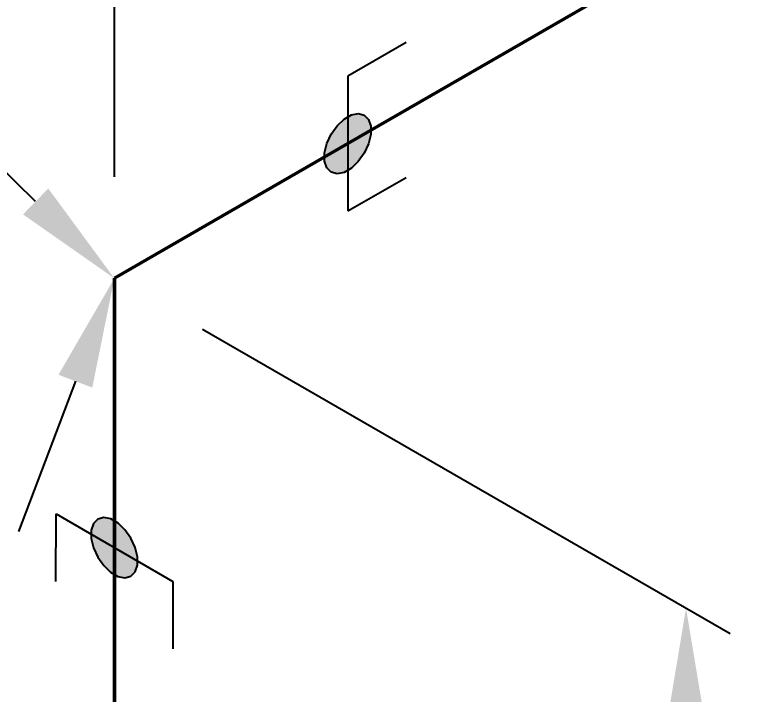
# Model space of a CAD drawing. Header units: millimetres. Extents: x 0 to 594, y 0 to 420.
# Drawn here: x 213.91 to 230.58, y 114.19 to 129.64 of the extents above; entities that cross this region are included whole.
import ezdxf
from ezdxf import colors
from ezdxf.entities.mleader import LeaderData, LeaderLine
from ezdxf.math import Vec2, Vec3

# ---------------------------------------------------------------- set-up
doc = ezdxf.new("R2010")
doc.units = ezdxf.units.MM
doc.header["$LTSCALE"] = 0.25
for name, color, linetype in [('용접', 1, 'Continuous'), ('주석', 7, 'Continuous'), ('치수', 1, 'Continuous')]:
    doc.layers.add(name, color=color, linetype=linetype)
doc.layers.add('파이프 작은 보어', color=30, linetype='Continuous', lineweight=50)
doc.styles.add('AdskIsoMetric', font='arial.ttf', dxfattribs={"width": 0.8, "height": 2.5})
doc.styles.add('AdskIsoMetric30', font='arial.ttf', dxfattribs={"width": 0.8, "oblique": 30, "height": 2.5})
doc.styles.get("Standard").update_dxf_attribs({"font": 'arial.ttf'})
doc.dimstyles.new('AdskIsoMetric', dxfattribs={"dimtxt": 2.5, "dimasz": 2.5, "dimexe": 1, "dimexo": 2, "dimgap": 0.8, "dimtad": 1, "dimdec": 0, "dimrnd": 1, "dimzin": 0, "dimdsep": 46, "dimtxsty": 'AdskIsoMetric', "dimcen": 0, "dimclrt": 7, "dimadec": 0, "dimazin": 0, "dimtfac": 1, "dimtdec": 0, "dimtmove": 1, "dimatfit": 3, "dimfxl": 0, "dimfrac": 2, "dimtolj": 1, "dimtzin": 0, "dimarcsym": 0})

# ---------------------------------------------------------------- blocks, each defined once
blk = doc.blocks.new('*D54')
at = {"layer": 'Defpoints', "color": 0}
for p in [(216.178, 123.644), (216.178, 107.196), (229.168, 99.696)]:
    blk.add_point(p, dxfattribs=at)
at = {"layer": '치수', "color": 0, "lineweight": -2}
for p, q in [((218.178, 122.489), (230.168, 115.566)), ((229.168, 113.644), (229.168, 102.196)), ((218.178, 106.041), (230.168, 99.118))]:
    blk.add_line(p, q, dxfattribs=at)
at = {"layer": '치수', "color": 0}
for points in [[(228.751, 113.644), (229.585, 113.644), (229.168, 116.144)], [(228.751, 102.196), (229.585, 102.196), (229.168, 99.696)]]:
    blk.add_solid(points, dxfattribs=at)
at = {"layer": '치수', "color": 7, "insert": (226.902, 109.228), "char_height": 2.5, "attachment_point": 5, "rotation": 90, "style": 'AdskIsoMetric30'}
blk.add_mtext('\\A1;5356', dxfattribs=at)
blk = doc.blocks.new('*D55')
at = {"layer": 'Defpoints', "color": 0}
for p in [(216.178, 138.644), (238.042, 136.267), (216.178, 123.644)]:
    blk.add_point(p, dxfattribs=at)
at = {"layer": '치수', "color": 0, "lineweight": -2}
for p, q in [((238.042, 138.577), (238.042, 152.422)), ((235.877, 150.017), (218.343, 139.894)), ((216.178, 125.953), (216.178, 139.799))]:
    blk.add_line(p, q, dxfattribs=at)
at = {"layer": '치수', "color": 0}
for points in [[(235.668, 150.378), (236.085, 149.656), (238.042, 151.267)], [(218.134, 140.255), (218.551, 139.533), (216.178, 138.644)]]:
    blk.add_solid(points, dxfattribs=at)
at = {"layer": '치수', "color": 7, "insert": (227.77, 147.954), "char_height": 2.5, "attachment_point": 5, "rotation": 30, "style": 'AdskIsoMetric30'}
blk.add_mtext('\\A1;5854', dxfattribs=at)
blk = doc.blocks.new('엘보우-1-Iso2DSkew90')
at = {"color": 0, "linetype": 'ByBlock', "lineweight": -2, "extrusion": (0.707107, -0.408248, 0.57735)}
for p, q in [((5.303, 3.062), (0, 0)), ((0, 0), (0, -6.124)), ((0, 0), (0, 0))]:
    blk.add_line(p, q, dxfattribs=at)
blk = doc.blocks.new('SocketWeld-1-IsoLeft')
blk.add_hatch(color=256).paths.add_polyline_path([(-0.0294, -0.0234), (-0.0291, -0.0234), (-0.0288, -0.0235), (-0.0285, -0.0236), (-0.0283, -0.0237), (-0.028, -0.0238), (-0.0277, -0.0239), (-0.0274, -0.0239), (-0.0271, -0.024), (-0.0268, -0.0241), (-0.0265, -0.0242), (-0.0263, -0.0243), (-0.026, -0.0244), (-0.0257, -0.0244), (-0.0254, -0.0245), (-0.0251, -0.0246), (-0.0248, -0.0247), (-0.0246, -0.0248), (-0.0243, -0.0249), (-0.024, -0.0249), (-0.0237, -0.025), (-0.0234, -0.0251), (-0.0231, -0.0252), (-0.0228, -0.0253), (-0.0226, -0.0254), (-0.0223, -0.0254), (-0.022, -0.0255), (-0.0217, -0.0256), (-0.0214, -0.0257), (-0.0211, -0.0258), (-0.0209, -0.0259), (-0.0206, -0.0259), (-0.0203, -0.026), (-0.02, -0.0261), (-0.0197, -0.0262), (-0.0194, -0.0263), (-0.0191, -0.0264), (-0.0189, -0.0265), (-0.0186, -0.0265), (-0.0183, -0.0266), (-0.018, -0.0267), (-0.0177, -0.0268), (-0.0174, -0.0269), (-0.0172, -0.027), (-0.0169, -0.027), (-0.0166, -0.0271), (-0.0163, -0.0272), (-0.016, -0.0273), (-0.0157, -0.0274), (-0.0155, -0.0275), (-0.0155, -0.0275), (-0.0151, -0.0275), (-0.0148, -0.0275), (-0.0145, -0.0275), (-0.0142, -0.0276), (-0.0139, -0.0276), (-0.0136, -0.0276), (-0.0132, -0.0277), (-0.0129, -0.0277), (-0.0126, -0.0277), (-0.0123, -0.0277), (-0.012, -0.0278), (-0.0117, -0.0278), (-0.0114, -0.0278), (-0.011, -0.0279), (-0.0107, -0.0279), (-0.0104, -0.0279), (-0.0101, -0.0279), (-0.0098, -0.028), (-0.0095, -0.028), (-0.0091, -0.028), (-0.0088, -0.0281), (-0.0085, -0.0281), (-0.0082, -0.0281), (-0.0079, -0.0281), (-0.0076, -0.0282), (-0.0073, -0.0282), (-0.0069, -0.0282), (-0.0066, -0.0283), (-0.0063, -0.0283), (-0.006, -0.0283), (-0.0057, -0.0283), (-0.0054, -0.0284), (-0.005, -0.0284), (-0.0047, -0.0284), (-0.0044, -0.0285), (-0.0041, -0.0285), (-0.0038, -0.0285), (-0.0035, -0.0286), (-0.0032, -0.0286), (-0.0028, -0.0286), (-0.0025, -0.0286), (-0.0022, -0.0287), (-0.0019, -0.0287), (-0.0016, -0.0287), (-0.0013, -0.0288), (-0.0009, -0.0288), (-0.0006, -0.0288), (-0.0003, -0.0288), (0, -0.0289), (0, -0.0289), (0.0003, -0.0288), (0.0006, -0.0288), (0.0009, -0.0288), (0.0013, -0.0288), (0.0016, -0.0287), (0.0019, -0.0287), (0.0022, -0.0287), (0.0025, -0.0286), (0.0028, -0.0286), (0.0032, -0.0286), (0.0035, -0.0286), (0.0038, -0.0285), (0.0041, -0.0285), (0.0044, -0.0285), (0.0047, -0.0284), (0.005, -0.0284), (0.0054, -0.0284), (0.0057, -0.0283), (0.006, -0.0283), (0.0063, -0.0283), (0.0066, -0.0283), (0.0069, -0.0282), (0.0073, -0.0282), (0.0076, -0.0282), (0.0079, -0.0281), (0.0082, -0.0281), (0.0085, -0.0281), (0.0088, -0.0281), (0.0091, -0.028), (0.0095, -0.028), (0.0098, -0.028), (0.0101, -0.0279), (0.0104, -0.0279), (0.0107, -0.0279), (0.011, -0.0279), (0.0114, -0.0278), (0.0117, -0.0278), (0.012, -0.0278), (0.0123, -0.0277), (0.0126, -0.0277), (0.0129, -0.0277), (0.0132, -0.0277), (0.0136, -0.0276), (0.0139, -0.0276), (0.0142, -0.0276), (0.0145, -0.0275), (0.0148, -0.0275), (0.0151, -0.0275), (0.0155, -0.0275), (0.0155, -0.0275), (0.0157, -0.0274), (0.016, -0.0273), (0.0163, -0.0272), (0.0166, -0.0271), (0.0169, -0.027), (0.0172, -0.027), (0.0174, -0.0269), (0.0177, -0.0268), (0.018, -0.0267), (0.0183, -0.0266), (0.0186, -0.0265), (0.0189, -0.0265), (0.0191, -0.0264), (0.0194, -0.0263), (0.0197, -0.0262), (0.02, -0.0261), (0.0203, -0.026), (0.0206, -0.0259), (0.0209, -0.0259), (0.0211, -0.0258), (0.0214, -0.0257), (0.0217, -0.0256), (0.022, -0.0255), (0.0223, -0.0254), (0.0226, -0.0254), (0.0228, -0.0253), (0.0231, -0.0252), (0.0234, -0.0251), (0.0237, -0.025), (0.024, -0.0249), (0.0243, -0.0249), (0.0246, -0.0248), (0.0248, -0.0247), (0.0251, -0.0246), (0.0254, -0.0245), (0.0257, -0.0244), (0.026, -0.0244), (0.0263, -0.0243), (0.0265, -0.0242), (0.0268, -0.0241), (0.0271, -0.024), (0.0274, -0.0239), (0.0277, -0.0239), (0.028, -0.0238), (0.0283, -0.0237), (0.0285, -0.0236), (0.0288, -0.0235), (0.0291, -0.0234), (0.0294, -0.0234), (0.0294, -0.0234), (0.0296, -0.0232), (0.0298, -0.0231), (0.0301, -0.023), (0.0303, -0.0228), (0.0305, -0.0227), (0.0307, -0.0226), (0.031, -0.0224), (0.0312, -0.0223), (0.0314, -0.0222), (0.0316, -0.0221), (0.0319, -0.0219), (0.0321, -0.0218), (0.0323, -0.0217), (0.0325, -0.0215), (0.0328, -0.0214), (0.033, -0.0213), (0.0332, -0.0211), (0.0335, -0.021), (0.0337, -0.0209), (0.0339, -0.0207), (0.0341, -0.0206), (0.0344, -0.0205), (0.0346, -0.0204), (0.0348, -0.0202), (0.035, -0.0201), (0.0353, -0.02), (0.0355, -0.0198), (0.0357, -0.0197), (0.0359, -0.0196), (0.0362, -0.0194), (0.0364, -0.0193), (0.0366, -0.0192), (0.0368, -0.0191), (0.0371, -0.0189), (0.0373, -0.0188), (0.0375, -0.0187), (0.0377, -0.0185), (0.038, -0.0184), (0.0382, -0.0183), (0.0384, -0.0181), (0.0386, -0.018), (0.0389, -0.0179), (0.0391, -0.0177), (0.0393, -0.0176), (0.0395, -0.0175), (0.0398, -0.0174), (0.04, -0.0172), (0.0402, -0.0171), (0.0405, -0.017), (0.0405, -0.017), (0.0406, -0.0168), (0.0407, -0.0166), (0.0409, -0.0165), (0.041, -0.0163), (0.0412, -0.0161), (0.0413, -0.016), (0.0415, -0.0158), (0.0416, -0.0157), (0.0418, -0.0155), (0.0419, -0.0153), (0.042, -0.0152), (0.0422, -0.015), (0.0423, -0.0148), (0.0425, -0.0147), (0.0426, -0.0145), (0.0428, -0.0143), (0.0429, -0.0142), (0.0431, -0.014), (0.0432, -0.0138), (0.0433, -0.0137), (0.0435, -0.0135), (0.0436, -0.0134), (0.0438, -0.0132), (0.0439, -0.013), (0.0441, -0.0129), (0.0442, -0.0127), (0.0444, -0.0125), (0.0445, -0.0124), (0.0447, -0.0122), (0.0448, -0.012), (0.0449, -0.0119), (0.0451, -0.0117), (0.0452, -0.0115), (0.0454, -0.0114), (0.0455, -0.0112), (0.0457, -0.0111), (0.0458, -0.0109), (0.046, -0.0107), (0.0461, -0.0106), (0.0462, -0.0104), (0.0464, -0.0102), (0.0465, -0.0101), (0.0467, -0.0099), (0.0468, -0.0097), (0.047, -0.0096), (0.0471, -0.0094), (0.0473, -0.0092), (0.0474, -0.0091), (0.0476, -0.0089), (0.0476, -0.0089), (0.0476, -0.0087), (0.0477, -0.0086), (0.0477, -0.0084), (0.0478, -0.0082), (0.0478, -0.008), (0.0479, -0.0078), (0.0479, -0.0076), (0.048, -0.0075), (0.048, -0.0073), (0.0481, -0.0071), (0.0481, -0.0069), (0.0482, -0.0067), (0.0482, -0.0066), (0.0483, -0.0064), (0.0483, -0.0062), (0.0484, -0.006), (0.0484, -0.0058), (0.0485, -0.0056), (0.0485, -0.0055), (0.0486, -0.0053), (0.0486, -0.0051), (0.0487, -0.0049), (0.0487, -0.0047), (0.0488, -0.0046), (0.0488, -0.0044), (0.0489, -0.0042), (0.0489, -0.004), (0.049, -0.0038), (0.049, -0.0036), (0.0491, -0.0035), (0.0491, -0.0033), (0.0492, -0.0031), (0.0492, -0.0029), (0.0493, -0.0027), (0.0493, -0.0025), (0.0494, -0.0024), (0.0494, -0.0022), (0.0495, -0.002), (0.0495, -0.0018), (0.0496, -0.0016), (0.0496, -0.0015), (0.0497, -0.0013), (0.0497, -0.0011), (0.0498, -0.0009), (0.0498, -0.0007), (0.0499, -0.0005), (0.0499, -0.0004), (0.05, -0.0002), (0.05, 0), (0.05, 0), (0.05, 0.0002), (0.0499, 0.0004), (0.0499, 0.0005), (0.0498, 0.0007), (0.0498, 0.0009), (0.0497, 0.0011), (0.0497, 0.0013), (0.0496, 0.0015), (0.0496, 0.0016), (0.0495, 0.0018), (0.0495, 0.002), (0.0494, 0.0022), (0.0494, 0.0024), (0.0493, 0.0025), (0.0493, 0.0027), (0.0492, 0.0029), (0.0492, 0.0031), (0.0491, 0.0033), (0.0491, 0.0035), (0.049, 0.0036), (0.049, 0.0038), (0.0489, 0.004), (0.0489, 0.0042), (0.0488, 0.0044), (0.0488, 0.0046), (0.0487, 0.0047), (0.0487, 0.0049), (0.0486, 0.0051), (0.0486, 0.0053), (0.0485, 0.0055), (0.0485, 0.0056), (0.0484, 0.0058), (0.0484, 0.006), (0.0483, 0.0062), (0.0483, 0.0064), (0.0482, 0.0066), (0.0482, 0.0067), (0.0481, 0.0069), (0.0481, 0.0071), (0.048, 0.0073), (0.048, 0.0075), (0.0479, 0.0076), (0.0479, 0.0078), (0.0478, 0.008), (0.0478, 0.0082), (0.0477, 0.0084), (0.0477, 0.0086), (0.0476, 0.0087), (0.0476, 0.0089), (0.0476, 0.0089), (0.0474, 0.0091), (0.0473, 0.0092), (0.0471, 0.0094), (0.047, 0.0096), (0.0468, 0.0097), (0.0467, 0.0099), (0.0465, 0.0101), (0.0464, 0.0102), (0.0462, 0.0104), (0.0461, 0.0106), (0.046, 0.0107), (0.0458, 0.0109), (0.0457, 0.0111), (0.0455, 0.0112), (0.0454, 0.0114), (0.0452, 0.0115), (0.0451, 0.0117), (0.0449, 0.0119), (0.0448, 0.012), (0.0447, 0.0122), (0.0445, 0.0124), (0.0444, 0.0125), (0.0442, 0.0127), (0.0441, 0.0129), (0.0439, 0.013), (0.0438, 0.0132), (0.0436, 0.0134), (0.0435, 0.0135), (0.0433, 0.0137), (0.0432, 0.0138), (0.0431, 0.014), (0.0429, 0.0142), (0.0428, 0.0143), (0.0426, 0.0145), (0.0425, 0.0147), (0.0423, 0.0148), (0.0422, 0.015), (0.042, 0.0152), (0.0419, 0.0153), (0.0418, 0.0155), (0.0416, 0.0157), (0.0415, 0.0158), (0.0413, 0.016), (0.0412, 0.0161), (0.041, 0.0163), (0.0409, 0.0165), (0.0407, 0.0166), (0.0406, 0.0168), (0.0405, 0.017), (0.0405, 0.017), (0.0402, 0.0171), (0.04, 0.0172), (0.0398, 0.0174), (0.0395, 0.0175), (0.0393, 0.0176), (0.0391, 0.0177), (0.0389, 0.0179), (0.0386, 0.018), (0.0384, 0.0181), (0.0382, 0.0183), (0.038, 0.0184), (0.0377, 0.0185), (0.0375, 0.0187), (0.0373, 0.0188), (0.0371, 0.0189), (0.0368, 0.0191), (0.0366, 0.0192), (0.0364, 0.0193), (0.0362, 0.0194), (0.0359, 0.0196), (0.0357, 0.0197), (0.0355, 0.0198), (0.0353, 0.02), (0.035, 0.0201), (0.0348, 0.0202), (0.0346, 0.0204), (0.0344, 0.0205), (0.0341, 0.0206), (0.0339, 0.0207), (0.0337, 0.0209), (0.0335, 0.021), (0.0332, 0.0211), (0.033, 0.0213), (0.0328, 0.0214), (0.0325, 0.0215), (0.0323, 0.0217), (0.0321, 0.0218), (0.0319, 0.0219), (0.0316, 0.0221), (0.0314, 0.0222), (0.0312, 0.0223), (0.031, 0.0224), (0.0307, 0.0226), (0.0305, 0.0227), (0.0303, 0.0228), (0.0301, 0.023), (0.0298, 0.0231), (0.0296, 0.0232), (0.0294, 0.0234), (0.0294, 0.0234), (0.0291, 0.0234), (0.0288, 0.0235), (0.0285, 0.0236), (0.0283, 0.0237), (0.028, 0.0238), (0.0277, 0.0239), (0.0274, 0.0239), (0.0271, 0.024), (0.0268, 0.0241), (0.0265, 0.0242), (0.0263, 0.0243), (0.026, 0.0244), (0.0257, 0.0244), (0.0254, 0.0245), (0.0251, 0.0246), (0.0248, 0.0247), (0.0246, 0.0248), (0.0243, 0.0249), (0.024, 0.0249), (0.0237, 0.025), (0.0234, 0.0251), (0.0231, 0.0252), (0.0228, 0.0253), (0.0226, 0.0254), (0.0223, 0.0254), (0.022, 0.0255), (0.0217, 0.0256), (0.0214, 0.0257), (0.0211, 0.0258), (0.0209, 0.0259), (0.0206, 0.0259), (0.0203, 0.026), (0.02, 0.0261), (0.0197, 0.0262), (0.0194, 0.0263), (0.0191, 0.0264), (0.0189, 0.0265), (0.0186, 0.0265), (0.0183, 0.0266), (0.018, 0.0267), (0.0177, 0.0268), (0.0174, 0.0269), (0.0172, 0.027), (0.0169, 0.027), (0.0166, 0.0271), (0.0163, 0.0272), (0.016, 0.0273), (0.0157, 0.0274), (0.0155, 0.0275), (0.0155, 0.0275), (0.0151, 0.0275), (0.0148, 0.0275), (0.0145, 0.0275), (0.0142, 0.0276), (0.0139, 0.0276), (0.0136, 0.0276), (0.0132, 0.0277), (0.0129, 0.0277), (0.0126, 0.0277), (0.0123, 0.0277), (0.012, 0.0278), (0.0117, 0.0278), (0.0114, 0.0278), (0.011, 0.0279), (0.0107, 0.0279), (0.0104, 0.0279), (0.0101, 0.0279), (0.0098, 0.028), (0.0095, 0.028), (0.0091, 0.028), (0.0088, 0.0281), (0.0085, 0.0281), (0.0082, 0.0281), (0.0079, 0.0281), (0.0076, 0.0282), (0.0073, 0.0282), (0.0069, 0.0282), (0.0066, 0.0283), (0.0063, 0.0283), (0.006, 0.0283), (0.0057, 0.0283), (0.0054, 0.0284), (0.005, 0.0284), (0.0047, 0.0284), (0.0044, 0.0285), (0.0041, 0.0285), (0.0038, 0.0285), (0.0035, 0.0286), (0.0032, 0.0286), (0.0028, 0.0286), (0.0025, 0.0286), (0.0022, 0.0287), (0.0019, 0.0287), (0.0016, 0.0287), (0.0013, 0.0288), (0.0009, 0.0288), (0.0006, 0.0288), (0.0003, 0.0288), (0, 0.0289), (0, 0.0289), (-0.0003, 0.0288), (-0.0006, 0.0288), (-0.0009, 0.0288), (-0.0013, 0.0288), (-0.0016, 0.0287), (-0.0019, 0.0287), (-0.0022, 0.0287), (-0.0025, 0.0286), (-0.0028, 0.0286), (-0.0032, 0.0286), (-0.0035, 0.0286), (-0.0038, 0.0285), (-0.0041, 0.0285), (-0.0044, 0.0285), (-0.0047, 0.0284), (-0.005, 0.0284), (-0.0054, 0.0284), (-0.0057, 0.0283), (-0.006, 0.0283), (-0.0063, 0.0283), (-0.0066, 0.0283), (-0.0069, 0.0282), (-0.0073, 0.0282), (-0.0076, 0.0282), (-0.0079, 0.0281), (-0.0082, 0.0281), (-0.0085, 0.0281), (-0.0088, 0.0281), (-0.0091, 0.028), (-0.0095, 0.028), (-0.0098, 0.028), (-0.0101, 0.0279), (-0.0104, 0.0279), (-0.0107, 0.0279), (-0.011, 0.0279), (-0.0114, 0.0278), (-0.0117, 0.0278), (-0.012, 0.0278), (-0.0123, 0.0277), (-0.0126, 0.0277), (-0.0129, 0.0277), (-0.0132, 0.0277), (-0.0136, 0.0276), (-0.0139, 0.0276), (-0.0142, 0.0276), (-0.0145, 0.0275), (-0.0148, 0.0275), (-0.0151, 0.0275), (-0.0155, 0.0275), (-0.0155, 0.0275), (-0.0157, 0.0274), (-0.016, 0.0273), (-0.0163, 0.0272), (-0.0166, 0.0271), (-0.0169, 0.027), (-0.0172, 0.027), (-0.0174, 0.0269), (-0.0177, 0.0268), (-0.018, 0.0267), (-0.0183, 0.0266), (-0.0186, 0.0265), (-0.0189, 0.0265), (-0.0191, 0.0264), (-0.0194, 0.0263), (-0.0197, 0.0262), (-0.02, 0.0261), (-0.0203, 0.026), (-0.0206, 0.0259), (-0.0209, 0.0259), (-0.0211, 0.0258), (-0.0214, 0.0257), (-0.0217, 0.0256), (-0.022, 0.0255), (-0.0223, 0.0254), (-0.0226, 0.0254), (-0.0228, 0.0253), (-0.0231, 0.0252), (-0.0234, 0.0251), (-0.0237, 0.025), (-0.024, 0.0249), (-0.0243, 0.0249), (-0.0246, 0.0248), (-0.0248, 0.0247), (-0.0251, 0.0246), (-0.0254, 0.0245), (-0.0257, 0.0244), (-0.026, 0.0244), (-0.0263, 0.0243), (-0.0265, 0.0242), (-0.0268, 0.0241), (-0.0271, 0.024), (-0.0274, 0.0239), (-0.0277, 0.0239), (-0.028, 0.0238), (-0.0283, 0.0237), (-0.0285, 0.0236), (-0.0288, 0.0235), (-0.0291, 0.0234), (-0.0294, 0.0234), (-0.0294, 0.0234), (-0.0296, 0.0232), (-0.0298, 0.0231), (-0.0301, 0.023), (-0.0303, 0.0228), (-0.0305, 0.0227), (-0.0307, 0.0226), (-0.031, 0.0224), (-0.0312, 0.0223), (-0.0314, 0.0222), (-0.0316, 0.0221), (-0.0319, 0.0219), (-0.0321, 0.0218), (-0.0323, 0.0217), (-0.0325, 0.0215), (-0.0328, 0.0214), (-0.033, 0.0213), (-0.0332, 0.0211), (-0.0335, 0.021), (-0.0337, 0.0209), (-0.0339, 0.0207), (-0.0341, 0.0206), (-0.0344, 0.0205), (-0.0346, 0.0204), (-0.0348, 0.0202), (-0.035, 0.0201), (-0.0353, 0.02), (-0.0355, 0.0198), (-0.0357, 0.0197), (-0.0359, 0.0196), (-0.0362, 0.0194), (-0.0364, 0.0193), (-0.0366, 0.0192), (-0.0368, 0.0191), (-0.0371, 0.0189), (-0.0373, 0.0188), (-0.0375, 0.0187), (-0.0377, 0.0185), (-0.038, 0.0184), (-0.0382, 0.0183), (-0.0384, 0.0181), (-0.0386, 0.018), (-0.0389, 0.0179), (-0.0391, 0.0177), (-0.0393, 0.0176), (-0.0395, 0.0175), (-0.0398, 0.0174), (-0.04, 0.0172), (-0.0402, 0.0171), (-0.0405, 0.017), (-0.0405, 0.017), (-0.0406, 0.0168), (-0.0407, 0.0166), (-0.0409, 0.0165), (-0.041, 0.0163), (-0.0412, 0.0161), (-0.0413, 0.016), (-0.0415, 0.0158), (-0.0416, 0.0157), (-0.0418, 0.0155), (-0.0419, 0.0153), (-0.042, 0.0152), (-0.0422, 0.015), (-0.0423, 0.0148), (-0.0425, 0.0147), (-0.0426, 0.0145), (-0.0428, 0.0143), (-0.0429, 0.0142), (-0.0431, 0.014), (-0.0432, 0.0138), (-0.0433, 0.0137), (-0.0435, 0.0135), (-0.0436, 0.0134), (-0.0438, 0.0132), (-0.0439, 0.013), (-0.0441, 0.0129), (-0.0442, 0.0127), (-0.0444, 0.0125), (-0.0445, 0.0124), (-0.0447, 0.0122), (-0.0448, 0.012), (-0.0449, 0.0119), (-0.0451, 0.0117), (-0.0452, 0.0115), (-0.0454, 0.0114), (-0.0455, 0.0112), (-0.0457, 0.0111), (-0.0458, 0.0109), (-0.046, 0.0107), (-0.0461, 0.0106), (-0.0462, 0.0104), (-0.0464, 0.0102), (-0.0465, 0.0101), (-0.0467, 0.0099), (-0.0468, 0.0097), (-0.047, 0.0096), (-0.0471, 0.0094), (-0.0473, 0.0092), (-0.0474, 0.0091), (-0.0476, 0.0089), (-0.0476, 0.0089), (-0.0476, 0.0087), (-0.0477, 0.0086), (-0.0477, 0.0084), (-0.0478, 0.0082), (-0.0478, 0.008), (-0.0479, 0.0078), (-0.0479, 0.0076), (-0.048, 0.0075), (-0.048, 0.0073), (-0.0481, 0.0071), (-0.0481, 0.0069), (-0.0482, 0.0067), (-0.0482, 0.0066), (-0.0483, 0.0064), (-0.0483, 0.0062), (-0.0484, 0.006), (-0.0484, 0.0058), (-0.0485, 0.0056), (-0.0485, 0.0055), (-0.0486, 0.0053), (-0.0486, 0.0051), (-0.0487, 0.0049), (-0.0487, 0.0047), (-0.0488, 0.0046), (-0.0488, 0.0044), (-0.0489, 0.0042), (-0.0489, 0.004), (-0.049, 0.0038), (-0.049, 0.0036), (-0.0491, 0.0035), (-0.0491, 0.0033), (-0.0492, 0.0031), (-0.0492, 0.0029), (-0.0493, 0.0027), (-0.0493, 0.0025), (-0.0494, 0.0024), (-0.0494, 0.0022), (-0.0495, 0.002), (-0.0495, 0.0018), (-0.0496, 0.0016), (-0.0496, 0.0015), (-0.0497, 0.0013), (-0.0497, 0.0011), (-0.0498, 0.0009), (-0.0498, 0.0007), (-0.0499, 0.0005), (-0.0499, 0.0004), (-0.05, 0.0002), (-0.05, 0), (-0.05, 0), (-0.05, -0.0002), (-0.0499, -0.0004), (-0.0499, -0.0005), (-0.0498, -0.0007), (-0.0498, -0.0009), (-0.0497, -0.0011), (-0.0497, -0.0013), (-0.0496, -0.0015), (-0.0496, -0.0016), (-0.0495, -0.0018), (-0.0495, -0.002), (-0.0494, -0.0022), (-0.0494, -0.0024), (-0.0493, -0.0025), (-0.0493, -0.0027), (-0.0492, -0.0029), (-0.0492, -0.0031), (-0.0491, -0.0033), (-0.0491, -0.0035), (-0.049, -0.0036), (-0.049, -0.0038), (-0.0489, -0.004), (-0.0489, -0.0042), (-0.0488, -0.0044), (-0.0488, -0.0046), (-0.0487, -0.0047), (-0.0487, -0.0049), (-0.0486, -0.0051), (-0.0486, -0.0053), (-0.0485, -0.0055), (-0.0485, -0.0056), (-0.0484, -0.0058), (-0.0484, -0.006), (-0.0483, -0.0062), (-0.0483, -0.0064), (-0.0482, -0.0066), (-0.0482, -0.0067), (-0.0481, -0.0069), (-0.0481, -0.0071), (-0.048, -0.0073), (-0.048, -0.0075), (-0.0479, -0.0076), (-0.0479, -0.0078), (-0.0478, -0.008), (-0.0478, -0.0082), (-0.0477, -0.0084), (-0.0477, -0.0086), (-0.0476, -0.0087), (-0.0476, -0.0089), (-0.0476, -0.0089), (-0.0474, -0.0091), (-0.0473, -0.0092), (-0.0471, -0.0094), (-0.047, -0.0096), (-0.0468, -0.0097), (-0.0467, -0.0099), (-0.0465, -0.0101), (-0.0464, -0.0102), (-0.0462, -0.0104), (-0.0461, -0.0106), (-0.046, -0.0107), (-0.0458, -0.0109), (-0.0457, -0.0111), (-0.0455, -0.0112), (-0.0454, -0.0114), (-0.0452, -0.0115), (-0.0451, -0.0117), (-0.0449, -0.0119), (-0.0448, -0.012), (-0.0447, -0.0122), (-0.0445, -0.0124), (-0.0444, -0.0125), (-0.0442, -0.0127), (-0.0441, -0.0129), (-0.0439, -0.013), (-0.0438, -0.0132), (-0.0436, -0.0134), (-0.0435, -0.0135), (-0.0433, -0.0137), (-0.0432, -0.0138), (-0.0431, -0.014), (-0.0429, -0.0142), (-0.0428, -0.0143), (-0.0426, -0.0145), (-0.0425, -0.0147), (-0.0423, -0.0148), (-0.0422, -0.015), (-0.042, -0.0152), (-0.0419, -0.0153), (-0.0418, -0.0155), (-0.0416, -0.0157), (-0.0415, -0.0158), (-0.0413, -0.016), (-0.0412, -0.0161), (-0.041, -0.0163), (-0.0409, -0.0165), (-0.0407, -0.0166), (-0.0406, -0.0168), (-0.0405, -0.017), (-0.0405, -0.017), (-0.0402, -0.0171), (-0.04, -0.0172), (-0.0398, -0.0174), (-0.0395, -0.0175), (-0.0393, -0.0176), (-0.0391, -0.0177), (-0.0389, -0.0179), (-0.0386, -0.018), (-0.0384, -0.0181), (-0.0382, -0.0183), (-0.038, -0.0184), (-0.0377, -0.0185), (-0.0375, -0.0187), (-0.0373, -0.0188), (-0.0371, -0.0189), (-0.0368, -0.0191), (-0.0366, -0.0192), (-0.0364, -0.0193), (-0.0362, -0.0194), (-0.0359, -0.0196), (-0.0357, -0.0197), (-0.0355, -0.0198), (-0.0353, -0.02), (-0.035, -0.0201), (-0.0348, -0.0202), (-0.0346, -0.0204), (-0.0344, -0.0205), (-0.0341, -0.0206), (-0.0339, -0.0207), (-0.0337, -0.0209), (-0.0335, -0.021), (-0.0332, -0.0211), (-0.033, -0.0213), (-0.0328, -0.0214), (-0.0325, -0.0215), (-0.0323, -0.0217), (-0.0321, -0.0218), (-0.0319, -0.0219), (-0.0316, -0.0221), (-0.0314, -0.0222), (-0.0312, -0.0223), (-0.031, -0.0224), (-0.0307, -0.0226), (-0.0305, -0.0227), (-0.0303, -0.0228), (-0.0301, -0.023), (-0.0298, -0.0231), (-0.0296, -0.0232)], flags=0)
at = {"color": 0, "linetype": 'ByBlock', "lineweight": -2, "extrusion": (0, 0.816497, 0.57735)}
for p, q in [((0, 0.1021), (0.0884, 0.051)), ((0.0884, 0.051), (-0.0884, -0.051)), ((-0.0294, 0.0234), (-0.0405, 0.017)), ((-0.0155, 0.0275), (-0.0294, 0.0234)), ((0, 0.0289), (-0.0155, 0.0275)), ((0.0155, 0.0275), (0, 0.0289)), ((0.0294, 0.0234), (0.0155, 0.0275)), ((0.0405, 0.017), (0.0294, 0.0234)), ((-0.0405, 0.017), (-0.0476, 0.0089)), ((0.0476, 0.0089), (0.0405, 0.017)), ((-0.0476, 0.0089), (-0.05, 0)), ((-0.05, 0), (-0.0476, -0.0089)), ((0.05, 0), (0.0476, 0.0089)), ((0.0476, -0.0089), (0.05, 0)), ((-0.0884, -0.051), (-0.1768, 0)), ((-0.0476, -0.0089), (-0.0405, -0.017)), ((0.0405, -0.017), (0.0476, -0.0089)), ((-0.0405, -0.017), (-0.0294, -0.0234)), ((0.0294, -0.0234), (0.0405, -0.017)), ((-0.0294, -0.0234), (-0.0155, -0.0275)), ((-0.0155, -0.0275), (0, -0.0289)), ((0, -0.0289), (0.0155, -0.0275)), ((0.0155, -0.0275), (0.0294, -0.0234))]:
    blk.add_line(p, q, dxfattribs=at)
blk = doc.blocks.new('SocketWeld-2-IsoLeft')
blk.add_hatch(color=256).paths.add_polyline_path([(0.0405, 0.017), (0.0406, 0.0168), (0.0407, 0.0166), (0.0409, 0.0165), (0.041, 0.0163), (0.0412, 0.0161), (0.0413, 0.016), (0.0415, 0.0158), (0.0416, 0.0157), (0.0418, 0.0155), (0.0419, 0.0153), (0.042, 0.0152), (0.0422, 0.015), (0.0423, 0.0148), (0.0425, 0.0147), (0.0426, 0.0145), (0.0428, 0.0143), (0.0429, 0.0142), (0.0431, 0.014), (0.0432, 0.0138), (0.0433, 0.0137), (0.0435, 0.0135), (0.0436, 0.0134), (0.0438, 0.0132), (0.0439, 0.013), (0.0441, 0.0129), (0.0442, 0.0127), (0.0444, 0.0125), (0.0445, 0.0124), (0.0447, 0.0122), (0.0448, 0.012), (0.0449, 0.0119), (0.0451, 0.0117), (0.0452, 0.0115), (0.0454, 0.0114), (0.0455, 0.0112), (0.0457, 0.0111), (0.0458, 0.0109), (0.046, 0.0107), (0.0461, 0.0106), (0.0462, 0.0104), (0.0464, 0.0102), (0.0465, 0.0101), (0.0467, 0.0099), (0.0468, 0.0097), (0.047, 0.0096), (0.0471, 0.0094), (0.0473, 0.0092), (0.0474, 0.0091), (0.0476, 0.0089), (0.0476, 0.0089), (0.0476, 0.0087), (0.0477, 0.0086), (0.0477, 0.0084), (0.0478, 0.0082), (0.0478, 0.008), (0.0479, 0.0078), (0.0479, 0.0076), (0.048, 0.0075), (0.048, 0.0073), (0.0481, 0.0071), (0.0481, 0.0069), (0.0482, 0.0067), (0.0482, 0.0066), (0.0483, 0.0064), (0.0483, 0.0062), (0.0484, 0.006), (0.0484, 0.0058), (0.0485, 0.0056), (0.0485, 0.0055), (0.0486, 0.0053), (0.0486, 0.0051), (0.0487, 0.0049), (0.0487, 0.0047), (0.0488, 0.0046), (0.0488, 0.0044), (0.0489, 0.0042), (0.0489, 0.004), (0.049, 0.0038), (0.049, 0.0036), (0.0491, 0.0035), (0.0491, 0.0033), (0.0492, 0.0031), (0.0492, 0.0029), (0.0493, 0.0027), (0.0493, 0.0025), (0.0494, 0.0024), (0.0494, 0.0022), (0.0495, 0.002), (0.0495, 0.0018), (0.0496, 0.0016), (0.0496, 0.0015), (0.0497, 0.0013), (0.0497, 0.0011), (0.0498, 0.0009), (0.0498, 0.0007), (0.0499, 0.0005), (0.0499, 0.0004), (0.05, 0.0002), (0.05, 0), (0.05, 0), (0.05, -0.0002), (0.0499, -0.0004), (0.0499, -0.0005), (0.0498, -0.0007), (0.0498, -0.0009), (0.0497, -0.0011), (0.0497, -0.0013), (0.0496, -0.0015), (0.0496, -0.0016), (0.0495, -0.0018), (0.0495, -0.002), (0.0494, -0.0022), (0.0494, -0.0024), (0.0493, -0.0025), (0.0493, -0.0027), (0.0492, -0.0029), (0.0492, -0.0031), (0.0491, -0.0033), (0.0491, -0.0035), (0.049, -0.0036), (0.049, -0.0038), (0.0489, -0.004), (0.0489, -0.0042), (0.0488, -0.0044), (0.0488, -0.0046), (0.0487, -0.0047), (0.0487, -0.0049), (0.0486, -0.0051), (0.0486, -0.0053), (0.0485, -0.0055), (0.0485, -0.0056), (0.0484, -0.0058), (0.0484, -0.006), (0.0483, -0.0062), (0.0483, -0.0064), (0.0482, -0.0066), (0.0482, -0.0067), (0.0481, -0.0069), (0.0481, -0.0071), (0.048, -0.0073), (0.048, -0.0075), (0.0479, -0.0076), (0.0479, -0.0078), (0.0478, -0.008), (0.0478, -0.0082), (0.0477, -0.0084), (0.0477, -0.0086), (0.0476, -0.0087), (0.0476, -0.0089), (0.0476, -0.0089), (0.0474, -0.0091), (0.0473, -0.0092), (0.0471, -0.0094), (0.047, -0.0096), (0.0468, -0.0097), (0.0467, -0.0099), (0.0465, -0.0101), (0.0464, -0.0102), (0.0462, -0.0104), (0.0461, -0.0106), (0.046, -0.0107), (0.0458, -0.0109), (0.0457, -0.0111), (0.0455, -0.0112), (0.0454, -0.0114), (0.0452, -0.0115), (0.0451, -0.0117), (0.0449, -0.0119), (0.0448, -0.012), (0.0447, -0.0122), (0.0445, -0.0124), (0.0444, -0.0125), (0.0442, -0.0127), (0.0441, -0.0129), (0.0439, -0.013), (0.0438, -0.0132), (0.0436, -0.0134), (0.0435, -0.0135), (0.0433, -0.0137), (0.0432, -0.0138), (0.0431, -0.014), (0.0429, -0.0142), (0.0428, -0.0143), (0.0426, -0.0145), (0.0425, -0.0147), (0.0423, -0.0148), (0.0422, -0.015), (0.042, -0.0152), (0.0419, -0.0153), (0.0418, -0.0155), (0.0416, -0.0157), (0.0415, -0.0158), (0.0413, -0.016), (0.0412, -0.0161), (0.041, -0.0163), (0.0409, -0.0165), (0.0407, -0.0166), (0.0406, -0.0168), (0.0405, -0.017), (0.0405, -0.017), (0.0402, -0.0171), (0.04, -0.0172), (0.0398, -0.0174), (0.0395, -0.0175), (0.0393, -0.0176), (0.0391, -0.0177), (0.0389, -0.0179), (0.0386, -0.018), (0.0384, -0.0181), (0.0382, -0.0183), (0.038, -0.0184), (0.0377, -0.0185), (0.0375, -0.0187), (0.0373, -0.0188), (0.0371, -0.0189), (0.0368, -0.0191), (0.0366, -0.0192), (0.0364, -0.0193), (0.0362, -0.0194), (0.0359, -0.0196), (0.0357, -0.0197), (0.0355, -0.0198), (0.0353, -0.02), (0.035, -0.0201), (0.0348, -0.0202), (0.0346, -0.0204), (0.0344, -0.0205), (0.0341, -0.0206), (0.0339, -0.0207), (0.0337, -0.0209), (0.0335, -0.021), (0.0332, -0.0211), (0.033, -0.0213), (0.0328, -0.0214), (0.0325, -0.0215), (0.0323, -0.0217), (0.0321, -0.0218), (0.0319, -0.0219), (0.0316, -0.0221), (0.0314, -0.0222), (0.0312, -0.0223), (0.031, -0.0224), (0.0307, -0.0226), (0.0305, -0.0227), (0.0303, -0.0228), (0.0301, -0.023), (0.0298, -0.0231), (0.0296, -0.0232), (0.0294, -0.0234), (0.0294, -0.0234), (0.0291, -0.0234), (0.0288, -0.0235), (0.0285, -0.0236), (0.0283, -0.0237), (0.028, -0.0238), (0.0277, -0.0239), (0.0274, -0.0239), (0.0271, -0.024), (0.0268, -0.0241), (0.0265, -0.0242), (0.0263, -0.0243), (0.026, -0.0244), (0.0257, -0.0244), (0.0254, -0.0245), (0.0251, -0.0246), (0.0248, -0.0247), (0.0246, -0.0248), (0.0243, -0.0249), (0.024, -0.0249), (0.0237, -0.025), (0.0234, -0.0251), (0.0231, -0.0252), (0.0228, -0.0253), (0.0226, -0.0254), (0.0223, -0.0254), (0.022, -0.0255), (0.0217, -0.0256), (0.0214, -0.0257), (0.0211, -0.0258), (0.0209, -0.0259), (0.0206, -0.0259), (0.0203, -0.026), (0.02, -0.0261), (0.0197, -0.0262), (0.0194, -0.0263), (0.0191, -0.0264), (0.0189, -0.0265), (0.0186, -0.0265), (0.0183, -0.0266), (0.018, -0.0267), (0.0177, -0.0268), (0.0174, -0.0269), (0.0172, -0.027), (0.0169, -0.027), (0.0166, -0.0271), (0.0163, -0.0272), (0.016, -0.0273), (0.0157, -0.0274), (0.0155, -0.0275), (0.0155, -0.0275), (0.0151, -0.0275), (0.0148, -0.0275), (0.0145, -0.0275), (0.0142, -0.0276), (0.0139, -0.0276), (0.0136, -0.0276), (0.0132, -0.0277), (0.0129, -0.0277), (0.0126, -0.0277), (0.0123, -0.0277), (0.012, -0.0278), (0.0117, -0.0278), (0.0114, -0.0278), (0.011, -0.0279), (0.0107, -0.0279), (0.0104, -0.0279), (0.0101, -0.0279), (0.0098, -0.028), (0.0095, -0.028), (0.0091, -0.028), (0.0088, -0.0281), (0.0085, -0.0281), (0.0082, -0.0281), (0.0079, -0.0281), (0.0076, -0.0282), (0.0073, -0.0282), (0.0069, -0.0282), (0.0066, -0.0283), (0.0063, -0.0283), (0.006, -0.0283), (0.0057, -0.0283), (0.0054, -0.0284), (0.005, -0.0284), (0.0047, -0.0284), (0.0044, -0.0285), (0.0041, -0.0285), (0.0038, -0.0285), (0.0035, -0.0286), (0.0032, -0.0286), (0.0028, -0.0286), (0.0025, -0.0286), (0.0022, -0.0287), (0.0019, -0.0287), (0.0016, -0.0287), (0.0013, -0.0288), (0.0009, -0.0288), (0.0006, -0.0288), (0.0003, -0.0288), (0, -0.0289), (0, -0.0289), (-0.0003, -0.0288), (-0.0006, -0.0288), (-0.0009, -0.0288), (-0.0013, -0.0288), (-0.0016, -0.0287), (-0.0019, -0.0287), (-0.0022, -0.0287), (-0.0025, -0.0286), (-0.0028, -0.0286), (-0.0032, -0.0286), (-0.0035, -0.0286), (-0.0038, -0.0285), (-0.0041, -0.0285), (-0.0044, -0.0285), (-0.0047, -0.0284), (-0.005, -0.0284), (-0.0054, -0.0284), (-0.0057, -0.0283), (-0.006, -0.0283), (-0.0063, -0.0283), (-0.0066, -0.0283), (-0.0069, -0.0282), (-0.0073, -0.0282), (-0.0076, -0.0282), (-0.0079, -0.0281), (-0.0082, -0.0281), (-0.0085, -0.0281), (-0.0088, -0.0281), (-0.0091, -0.028), (-0.0095, -0.028), (-0.0098, -0.028), (-0.0101, -0.0279), (-0.0104, -0.0279), (-0.0107, -0.0279), (-0.011, -0.0279), (-0.0114, -0.0278), (-0.0117, -0.0278), (-0.012, -0.0278), (-0.0123, -0.0277), (-0.0126, -0.0277), (-0.0129, -0.0277), (-0.0132, -0.0277), (-0.0136, -0.0276), (-0.0139, -0.0276), (-0.0142, -0.0276), (-0.0145, -0.0275), (-0.0148, -0.0275), (-0.0151, -0.0275), (-0.0155, -0.0275), (-0.0155, -0.0275), (-0.0157, -0.0274), (-0.016, -0.0273), (-0.0163, -0.0272), (-0.0166, -0.0271), (-0.0169, -0.027), (-0.0172, -0.027), (-0.0174, -0.0269), (-0.0177, -0.0268), (-0.018, -0.0267), (-0.0183, -0.0266), (-0.0186, -0.0265), (-0.0189, -0.0265), (-0.0191, -0.0264), (-0.0194, -0.0263), (-0.0197, -0.0262), (-0.02, -0.0261), (-0.0203, -0.026), (-0.0206, -0.0259), (-0.0209, -0.0259), (-0.0211, -0.0258), (-0.0214, -0.0257), (-0.0217, -0.0256), (-0.022, -0.0255), (-0.0223, -0.0254), (-0.0226, -0.0254), (-0.0228, -0.0253), (-0.0231, -0.0252), (-0.0234, -0.0251), (-0.0237, -0.025), (-0.024, -0.0249), (-0.0243, -0.0249), (-0.0246, -0.0248), (-0.0248, -0.0247), (-0.0251, -0.0246), (-0.0254, -0.0245), (-0.0257, -0.0244), (-0.026, -0.0244), (-0.0263, -0.0243), (-0.0265, -0.0242), (-0.0268, -0.0241), (-0.0271, -0.024), (-0.0274, -0.0239), (-0.0277, -0.0239), (-0.028, -0.0238), (-0.0283, -0.0237), (-0.0285, -0.0236), (-0.0288, -0.0235), (-0.0291, -0.0234), (-0.0294, -0.0234), (-0.0294, -0.0234), (-0.0296, -0.0232), (-0.0298, -0.0231), (-0.0301, -0.023), (-0.0303, -0.0228), (-0.0305, -0.0227), (-0.0307, -0.0226), (-0.031, -0.0224), (-0.0312, -0.0223), (-0.0314, -0.0222), (-0.0316, -0.0221), (-0.0319, -0.0219), (-0.0321, -0.0218), (-0.0323, -0.0217), (-0.0325, -0.0215), (-0.0328, -0.0214), (-0.033, -0.0213), (-0.0332, -0.0211), (-0.0335, -0.021), (-0.0337, -0.0209), (-0.0339, -0.0207), (-0.0341, -0.0206), (-0.0344, -0.0205), (-0.0346, -0.0204), (-0.0348, -0.0202), (-0.035, -0.0201), (-0.0353, -0.02), (-0.0355, -0.0198), (-0.0357, -0.0197), (-0.0359, -0.0196), (-0.0362, -0.0194), (-0.0364, -0.0193), (-0.0366, -0.0192), (-0.0368, -0.0191), (-0.0371, -0.0189), (-0.0373, -0.0188), (-0.0375, -0.0187), (-0.0377, -0.0185), (-0.038, -0.0184), (-0.0382, -0.0183), (-0.0384, -0.0181), (-0.0386, -0.018), (-0.0389, -0.0179), (-0.0391, -0.0177), (-0.0393, -0.0176), (-0.0395, -0.0175), (-0.0398, -0.0174), (-0.04, -0.0172), (-0.0402, -0.0171), (-0.0405, -0.017), (-0.0405, -0.017), (-0.0406, -0.0168), (-0.0407, -0.0166), (-0.0409, -0.0165), (-0.041, -0.0163), (-0.0412, -0.0161), (-0.0413, -0.016), (-0.0415, -0.0158), (-0.0416, -0.0157), (-0.0418, -0.0155), (-0.0419, -0.0153), (-0.042, -0.0152), (-0.0422, -0.015), (-0.0423, -0.0148), (-0.0425, -0.0147), (-0.0426, -0.0145), (-0.0428, -0.0143), (-0.0429, -0.0142), (-0.0431, -0.014), (-0.0432, -0.0138), (-0.0433, -0.0137), (-0.0435, -0.0135), (-0.0436, -0.0134), (-0.0438, -0.0132), (-0.0439, -0.013), (-0.0441, -0.0129), (-0.0442, -0.0127), (-0.0444, -0.0125), (-0.0445, -0.0124), (-0.0447, -0.0122), (-0.0448, -0.012), (-0.0449, -0.0119), (-0.0451, -0.0117), (-0.0452, -0.0115), (-0.0454, -0.0114), (-0.0455, -0.0112), (-0.0457, -0.0111), (-0.0458, -0.0109), (-0.046, -0.0107), (-0.0461, -0.0106), (-0.0462, -0.0104), (-0.0464, -0.0102), (-0.0465, -0.0101), (-0.0467, -0.0099), (-0.0468, -0.0097), (-0.047, -0.0096), (-0.0471, -0.0094), (-0.0473, -0.0092), (-0.0474, -0.0091), (-0.0476, -0.0089), (-0.0476, -0.0089), (-0.0476, -0.0087), (-0.0477, -0.0086), (-0.0477, -0.0084), (-0.0478, -0.0082), (-0.0478, -0.008), (-0.0479, -0.0078), (-0.0479, -0.0076), (-0.048, -0.0075), (-0.048, -0.0073), (-0.0481, -0.0071), (-0.0481, -0.0069), (-0.0482, -0.0067), (-0.0482, -0.0066), (-0.0483, -0.0064), (-0.0483, -0.0062), (-0.0484, -0.006), (-0.0484, -0.0058), (-0.0485, -0.0056), (-0.0485, -0.0055), (-0.0486, -0.0053), (-0.0486, -0.0051), (-0.0487, -0.0049), (-0.0487, -0.0047), (-0.0488, -0.0046), (-0.0488, -0.0044), (-0.0489, -0.0042), (-0.0489, -0.004), (-0.049, -0.0038), (-0.049, -0.0036), (-0.0491, -0.0035), (-0.0491, -0.0033), (-0.0492, -0.0031), (-0.0492, -0.0029), (-0.0493, -0.0027), (-0.0493, -0.0025), (-0.0494, -0.0024), (-0.0494, -0.0022), (-0.0495, -0.002), (-0.0495, -0.0018), (-0.0496, -0.0016), (-0.0496, -0.0015), (-0.0497, -0.0013), (-0.0497, -0.0011), (-0.0498, -0.0009), (-0.0498, -0.0007), (-0.0499, -0.0005), (-0.0499, -0.0004), (-0.05, -0.0002), (-0.05, 0), (-0.05, 0), (-0.05, 0.0002), (-0.0499, 0.0004), (-0.0499, 0.0005), (-0.0498, 0.0007), (-0.0498, 0.0009), (-0.0497, 0.0011), (-0.0497, 0.0013), (-0.0496, 0.0015), (-0.0496, 0.0016), (-0.0495, 0.0018), (-0.0495, 0.002), (-0.0494, 0.0022), (-0.0494, 0.0024), (-0.0493, 0.0025), (-0.0493, 0.0027), (-0.0492, 0.0029), (-0.0492, 0.0031), (-0.0491, 0.0033), (-0.0491, 0.0035), (-0.049, 0.0036), (-0.049, 0.0038), (-0.0489, 0.004), (-0.0489, 0.0042), (-0.0488, 0.0044), (-0.0488, 0.0046), (-0.0487, 0.0047), (-0.0487, 0.0049), (-0.0486, 0.0051), (-0.0486, 0.0053), (-0.0485, 0.0055), (-0.0485, 0.0056), (-0.0484, 0.0058), (-0.0484, 0.006), (-0.0483, 0.0062), (-0.0483, 0.0064), (-0.0482, 0.0066), (-0.0482, 0.0067), (-0.0481, 0.0069), (-0.0481, 0.0071), (-0.048, 0.0073), (-0.048, 0.0075), (-0.0479, 0.0076), (-0.0479, 0.0078), (-0.0478, 0.008), (-0.0478, 0.0082), (-0.0477, 0.0084), (-0.0477, 0.0086), (-0.0476, 0.0087), (-0.0476, 0.0089), (-0.0476, 0.0089), (-0.0474, 0.0091), (-0.0473, 0.0092), (-0.0471, 0.0094), (-0.047, 0.0096), (-0.0468, 0.0097), (-0.0467, 0.0099), (-0.0465, 0.0101), (-0.0464, 0.0102), (-0.0462, 0.0104), (-0.0461, 0.0106), (-0.046, 0.0107), (-0.0458, 0.0109), (-0.0457, 0.0111), (-0.0455, 0.0112), (-0.0454, 0.0114), (-0.0452, 0.0115), (-0.0451, 0.0117), (-0.0449, 0.0119), (-0.0448, 0.012), (-0.0447, 0.0122), (-0.0445, 0.0124), (-0.0444, 0.0125), (-0.0442, 0.0127), (-0.0441, 0.0129), (-0.0439, 0.013), (-0.0438, 0.0132), (-0.0436, 0.0134), (-0.0435, 0.0135), (-0.0433, 0.0137), (-0.0432, 0.0138), (-0.0431, 0.014), (-0.0429, 0.0142), (-0.0428, 0.0143), (-0.0426, 0.0145), (-0.0425, 0.0147), (-0.0423, 0.0148), (-0.0422, 0.015), (-0.042, 0.0152), (-0.0419, 0.0153), (-0.0418, 0.0155), (-0.0416, 0.0157), (-0.0415, 0.0158), (-0.0413, 0.016), (-0.0412, 0.0161), (-0.041, 0.0163), (-0.0409, 0.0165), (-0.0407, 0.0166), (-0.0406, 0.0168), (-0.0405, 0.017), (-0.0405, 0.017), (-0.0402, 0.0171), (-0.04, 0.0172), (-0.0398, 0.0174), (-0.0395, 0.0175), (-0.0393, 0.0176), (-0.0391, 0.0177), (-0.0389, 0.0179), (-0.0386, 0.018), (-0.0384, 0.0181), (-0.0382, 0.0183), (-0.038, 0.0184), (-0.0377, 0.0185), (-0.0375, 0.0187), (-0.0373, 0.0188), (-0.0371, 0.0189), (-0.0368, 0.0191), (-0.0366, 0.0192), (-0.0364, 0.0193), (-0.0362, 0.0194), (-0.0359, 0.0196), (-0.0357, 0.0197), (-0.0355, 0.0198), (-0.0353, 0.02), (-0.035, 0.0201), (-0.0348, 0.0202), (-0.0346, 0.0204), (-0.0344, 0.0205), (-0.0341, 0.0206), (-0.0339, 0.0207), (-0.0337, 0.0209), (-0.0335, 0.021), (-0.0332, 0.0211), (-0.033, 0.0213), (-0.0328, 0.0214), (-0.0325, 0.0215), (-0.0323, 0.0217), (-0.0321, 0.0218), (-0.0319, 0.0219), (-0.0316, 0.0221), (-0.0314, 0.0222), (-0.0312, 0.0223), (-0.031, 0.0224), (-0.0307, 0.0226), (-0.0305, 0.0227), (-0.0303, 0.0228), (-0.0301, 0.023), (-0.0298, 0.0231), (-0.0296, 0.0232), (-0.0294, 0.0234), (-0.0294, 0.0234), (-0.0291, 0.0234), (-0.0288, 0.0235), (-0.0285, 0.0236), (-0.0283, 0.0237), (-0.028, 0.0238), (-0.0277, 0.0239), (-0.0274, 0.0239), (-0.0271, 0.024), (-0.0268, 0.0241), (-0.0265, 0.0242), (-0.0263, 0.0243), (-0.026, 0.0244), (-0.0257, 0.0244), (-0.0254, 0.0245), (-0.0251, 0.0246), (-0.0248, 0.0247), (-0.0246, 0.0248), (-0.0243, 0.0249), (-0.024, 0.0249), (-0.0237, 0.025), (-0.0234, 0.0251), (-0.0231, 0.0252), (-0.0228, 0.0253), (-0.0226, 0.0254), (-0.0223, 0.0254), (-0.022, 0.0255), (-0.0217, 0.0256), (-0.0214, 0.0257), (-0.0211, 0.0258), (-0.0209, 0.0259), (-0.0206, 0.0259), (-0.0203, 0.026), (-0.02, 0.0261), (-0.0197, 0.0262), (-0.0194, 0.0263), (-0.0191, 0.0264), (-0.0189, 0.0265), (-0.0186, 0.0265), (-0.0183, 0.0266), (-0.018, 0.0267), (-0.0177, 0.0268), (-0.0174, 0.0269), (-0.0172, 0.027), (-0.0169, 0.027), (-0.0166, 0.0271), (-0.0163, 0.0272), (-0.016, 0.0273), (-0.0157, 0.0274), (-0.0155, 0.0275), (-0.0155, 0.0275), (-0.0151, 0.0275), (-0.0148, 0.0275), (-0.0145, 0.0275), (-0.0142, 0.0276), (-0.0139, 0.0276), (-0.0136, 0.0276), (-0.0132, 0.0277), (-0.0129, 0.0277), (-0.0126, 0.0277), (-0.0123, 0.0277), (-0.012, 0.0278), (-0.0117, 0.0278), (-0.0114, 0.0278), (-0.011, 0.0279), (-0.0107, 0.0279), (-0.0104, 0.0279), (-0.0101, 0.0279), (-0.0098, 0.028), (-0.0095, 0.028), (-0.0091, 0.028), (-0.0088, 0.0281), (-0.0085, 0.0281), (-0.0082, 0.0281), (-0.0079, 0.0281), (-0.0076, 0.0282), (-0.0073, 0.0282), (-0.0069, 0.0282), (-0.0066, 0.0283), (-0.0063, 0.0283), (-0.006, 0.0283), (-0.0057, 0.0283), (-0.0054, 0.0284), (-0.005, 0.0284), (-0.0047, 0.0284), (-0.0044, 0.0285), (-0.0041, 0.0285), (-0.0038, 0.0285), (-0.0035, 0.0286), (-0.0032, 0.0286), (-0.0028, 0.0286), (-0.0025, 0.0286), (-0.0022, 0.0287), (-0.0019, 0.0287), (-0.0016, 0.0287), (-0.0013, 0.0288), (-0.0009, 0.0288), (-0.0006, 0.0288), (-0.0003, 0.0288), (0, 0.0289), (0, 0.0289), (0.0003, 0.0288), (0.0006, 0.0288), (0.0009, 0.0288), (0.0013, 0.0288), (0.0016, 0.0287), (0.0019, 0.0287), (0.0022, 0.0287), (0.0025, 0.0286), (0.0028, 0.0286), (0.0032, 0.0286), (0.0035, 0.0286), (0.0038, 0.0285), (0.0041, 0.0285), (0.0044, 0.0285), (0.0047, 0.0284), (0.005, 0.0284), (0.0054, 0.0284), (0.0057, 0.0283), (0.006, 0.0283), (0.0063, 0.0283), (0.0066, 0.0283), (0.0069, 0.0282), (0.0073, 0.0282), (0.0076, 0.0282), (0.0079, 0.0281), (0.0082, 0.0281), (0.0085, 0.0281), (0.0088, 0.0281), (0.0091, 0.028), (0.0095, 0.028), (0.0098, 0.028), (0.0101, 0.0279), (0.0104, 0.0279), (0.0107, 0.0279), (0.011, 0.0279), (0.0114, 0.0278), (0.0117, 0.0278), (0.012, 0.0278), (0.0123, 0.0277), (0.0126, 0.0277), (0.0129, 0.0277), (0.0132, 0.0277), (0.0136, 0.0276), (0.0139, 0.0276), (0.0142, 0.0276), (0.0145, 0.0275), (0.0148, 0.0275), (0.0151, 0.0275), (0.0155, 0.0275), (0.0155, 0.0275), (0.0157, 0.0274), (0.016, 0.0273), (0.0163, 0.0272), (0.0166, 0.0271), (0.0169, 0.027), (0.0172, 0.027), (0.0174, 0.0269), (0.0177, 0.0268), (0.018, 0.0267), (0.0183, 0.0266), (0.0186, 0.0265), (0.0189, 0.0265), (0.0191, 0.0264), (0.0194, 0.0263), (0.0197, 0.0262), (0.02, 0.0261), (0.0203, 0.026), (0.0206, 0.0259), (0.0209, 0.0259), (0.0211, 0.0258), (0.0214, 0.0257), (0.0217, 0.0256), (0.022, 0.0255), (0.0223, 0.0254), (0.0226, 0.0254), (0.0228, 0.0253), (0.0231, 0.0252), (0.0234, 0.0251), (0.0237, 0.025), (0.024, 0.0249), (0.0243, 0.0249), (0.0246, 0.0248), (0.0248, 0.0247), (0.0251, 0.0246), (0.0254, 0.0245), (0.0257, 0.0244), (0.026, 0.0244), (0.0263, 0.0243), (0.0265, 0.0242), (0.0268, 0.0241), (0.0271, 0.024), (0.0274, 0.0239), (0.0277, 0.0239), (0.028, 0.0238), (0.0283, 0.0237), (0.0285, 0.0236), (0.0288, 0.0235), (0.0291, 0.0234), (0.0294, 0.0234), (0.0294, 0.0234), (0.0296, 0.0232), (0.0298, 0.0231), (0.0301, 0.023), (0.0303, 0.0228), (0.0305, 0.0227), (0.0307, 0.0226), (0.031, 0.0224), (0.0312, 0.0223), (0.0314, 0.0222), (0.0316, 0.0221), (0.0319, 0.0219), (0.0321, 0.0218), (0.0323, 0.0217), (0.0325, 0.0215), (0.0328, 0.0214), (0.033, 0.0213), (0.0332, 0.0211), (0.0335, 0.021), (0.0337, 0.0209), (0.0339, 0.0207), (0.0341, 0.0206), (0.0344, 0.0205), (0.0346, 0.0204), (0.0348, 0.0202), (0.035, 0.0201), (0.0353, 0.02), (0.0355, 0.0198), (0.0357, 0.0197), (0.0359, 0.0196), (0.0362, 0.0194), (0.0364, 0.0193), (0.0366, 0.0192), (0.0368, 0.0191), (0.0371, 0.0189), (0.0373, 0.0188), (0.0375, 0.0187), (0.0377, 0.0185), (0.038, 0.0184), (0.0382, 0.0183), (0.0384, 0.0181), (0.0386, 0.018), (0.0389, 0.0179), (0.0391, 0.0177), (0.0393, 0.0176), (0.0395, 0.0175), (0.0398, 0.0174), (0.04, 0.0172), (0.0402, 0.0171)], flags=0)
at = {"color": 0, "linetype": 'ByBlock', "lineweight": -2, "extrusion": (0, -0.816497, -0.57735)}
for p, q in [((0.0884, 0.051), (0, 0.1021)), ((-0.0884, -0.051), (0.0884, 0.051)), ((-0.0405, 0.017), (-0.0294, 0.0234)), ((-0.0294, 0.0234), (-0.0155, 0.0275)), ((-0.0155, 0.0275), (0, 0.0289)), ((0, 0.0289), (0.0155, 0.0275)), ((0.0155, 0.0275), (0.0294, 0.0234)), ((0.0294, 0.0234), (0.0405, 0.017)), ((-0.0476, 0.0089), (-0.0405, 0.017)), ((0.0405, 0.017), (0.0476, 0.0089)), ((-0.1768, 0), (-0.0884, -0.051)), ((-0.05, 0), (-0.0476, 0.0089)), ((-0.0476, -0.0089), (-0.05, 0)), ((0.0476, 0.0089), (0.05, 0)), ((-0.0405, -0.017), (-0.0476, -0.0089)), ((0.0476, -0.0089), (0.0405, -0.017)), ((0.05, 0), (0.0476, -0.0089)), ((-0.0294, -0.0234), (-0.0405, -0.017)), ((0.0405, -0.017), (0.0294, -0.0234)), ((-0.0155, -0.0275), (-0.0294, -0.0234)), ((0, -0.0289), (-0.0155, -0.0275)), ((0.0155, -0.0275), (0, -0.0289)), ((0.0294, -0.0234), (0.0155, -0.0275))]:
    blk.add_line(p, q, dxfattribs=at)

msp = doc.modelspace()

# ---------------------------------------------------------------- linework, layer by layer
at = {"layer": '파이프 작은 보어'}
for points in [[(232.7384, 133.2052), (221.4808, 126.7057)], [(216.1775, 117.5201), (216.1775, 107.1956)]]:
    msp.add_lwpolyline(points, dxfattribs=at)

# ---------------------------------------------------------------- block references
at = {"layer": '용접', "xscale": 15, "yscale": 15, "zscale": 15}
for name, p, rotation in [('SocketWeld-2-IsoLeft', (221.4808, 126.7057), 239.9999999536937), ('SocketWeld-1-IsoLeft', (216.1775, 117.5201), 119.9999998659716)]:
    msp.add_blockref(name, p, dxfattribs=dict(at, rotation=rotation))
at = {"layer": '파이프 작은 보어'}
msp.add_blockref('엘보우-1-Iso2DSkew90', (216.1775, 123.6438), dxfattribs=at)

# ---------------------------------------------------------------- dimensions: what is measured, and where the dimension line sits
at = {"layer": '치수'}
for base, p1, p2, angle, text, override, picture, middle in [((216.1775, 138.6438), (238.0417, 136.2671), (216.1775, 123.6438), 210, '5854', {"dimtad": 0, "dimlfac": 231.891199, "dimtxsty": 'AdskIsoMetric30', "dimse1": 0, "dimse2": 0, "dimsd1": 0, "dimsd2": 0, "dimtmove": 1}, '*D55', (227.7695, 147.9543)), ((229.1679, 99.6956), (216.1775, 123.6438), (216.1775, 107.1956), 270, '5356', {"dimtad": 0, "dimlfac": 325.614037, "dimtxsty": 'AdskIsoMetric30', "dimse1": 0, "dimse2": 0, "dimsd1": 0, "dimsd2": 0, "dimtmove": 1}, '*D54', (226.9016, 109.2281))]:
    dim = msp.add_linear_dim(base=base, p1=p1, p2=p2, angle=angle, text=text, dimstyle='AdskIsoMetric', override=override, dxfattribs=at)
    dim.commit()
    dim.dimension.update_dxf_attribs({"geometry": picture, "text_midpoint": middle, "dimtype": 160})

# ---------------------------------------------------------------- leaders
at = {"layer": '주석'}
ml = msp.add_multileader_mtext('Standard', dxfattribs=at)
ml.set_content('')
ml.set_leader_properties()
ml.build(insert=Vec2(0, 0))
ml.multileader.update_dxf_attribs({"dogleg_length": 0, "arrow_head_size": 2.5})
ctx = ml.context
ctx.base_point, ctx.arrow_head_size, ctx.plane_origin = Vec3(211.8333, 127.8901), 2.5, Vec3(0, 7.8901)
notes = []
notes.append((ctx, [(0, (1, 1, 0), (211.8333, 127.8901), (-1, 0), 0, [(0, [(216.1775, 123.6438)], 0, [])])]))
ctx.mtext, ml.multileader.dxf.content_type = None, 0
ml = msp.add_multileader_mtext('Standard', dxfattribs=at)
ml.set_content('')
ml.set_leader_properties()
ml.build(insert=Vec2(0, 0))
ml.multileader.update_dxf_attribs({"dogleg_length": 0, "arrow_head_size": 2.5})
ctx = ml.context
ctx.base_point, ctx.arrow_head_size, ctx.plane_origin = Vec3(214, 117.8901), 2.5, Vec3(0, 7.8901)
notes.append((ctx, [(0, (1, 1, 0), (214, 117.8901), (-1, 0), 0, [(0, [(216.1775, 123.6438)], 0, [])])]))
ctx.mtext, ml.multileader.dxf.content_type = None, 0
for ctx, leaders in notes:
    for number, flags, end, landing, length, lines in leaders:
        leader = LeaderData()
        leader.index, (leader.has_last_leader_line, leader.has_dogleg_vector, leader.attachment_direction) = number, flags
        leader.last_leader_point, leader.dogleg_vector, leader.dogleg_length = Vec3(end), Vec3(landing), length
        for number, points, colour, breaks in lines:
            line = LeaderLine()
            line.index, line.vertices, line.color, line.breaks = number, Vec3.list(points), colors.encode_raw_color(colour), breaks
            leader.lines.append(line)
        ctx.leaders.append(leader)

doc.saveas('drawing.dxf')
